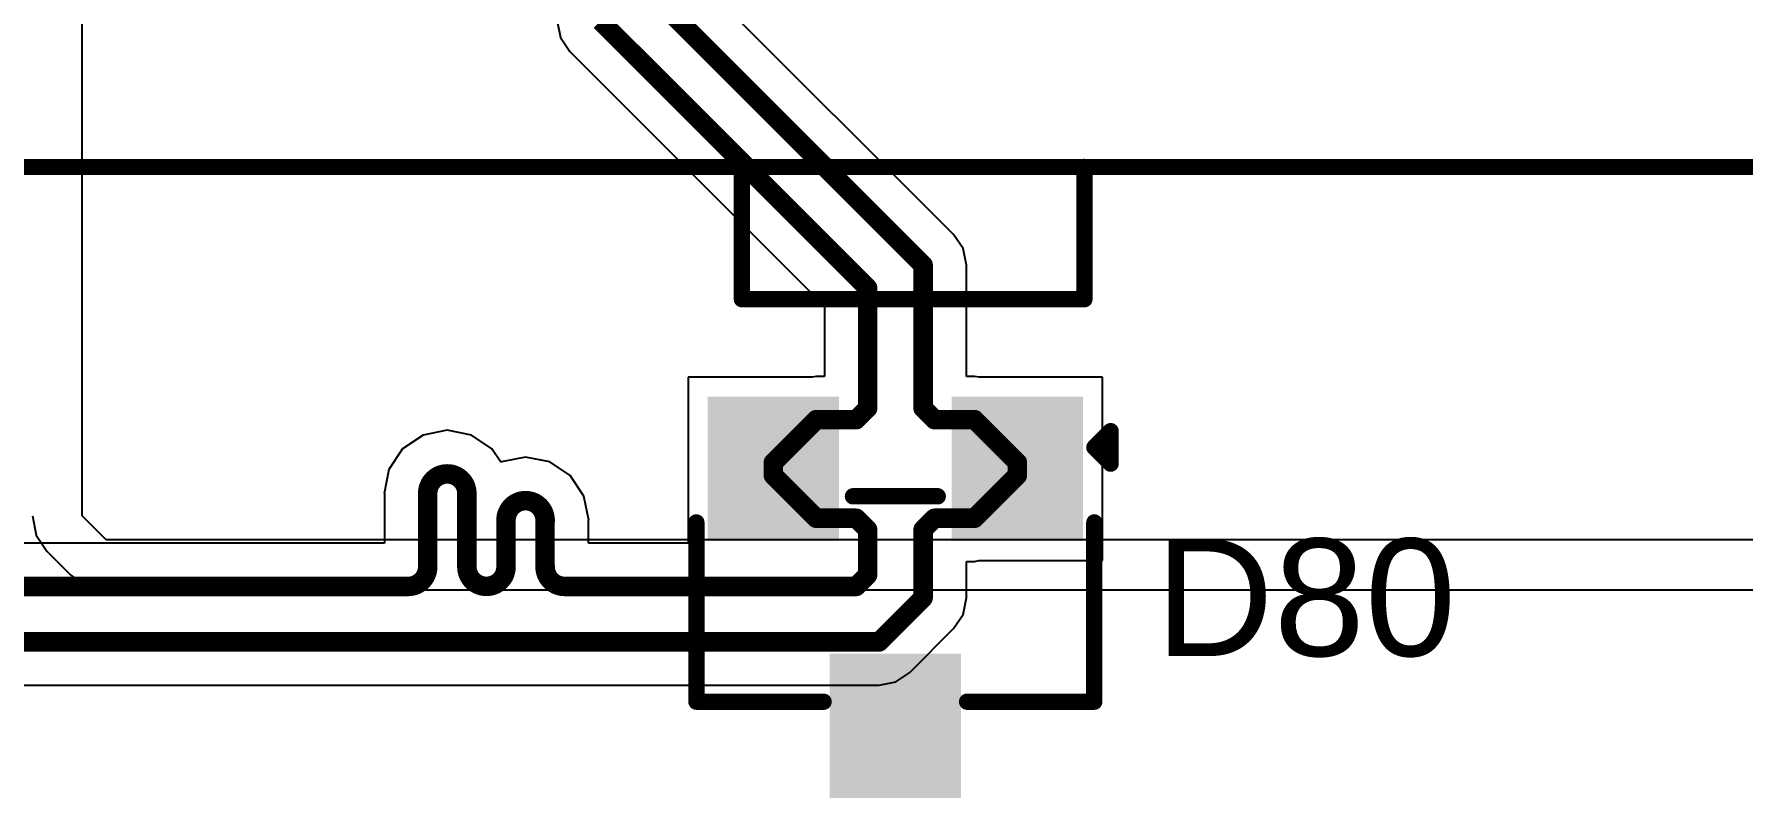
# Model space of a CAD drawing. Header units: inches. Extents: x 0 to 5379, y 0 to 5429.
# Drawn here: x 225.69 to 238.99, y 198.88 to 204.83 of the extents above; entities that cross this region are included whole.
import ezdxf

# ---------------------------------------------------------------- set-up
doc = ezdxf.new("R2010")
doc.units = ezdxf.units.IN
for name, color, linetype in [('SIG 01', 90, 'Continuous'), ('Top Layer', 1, 'Continuous'), ('Top Overlay', 2, 'Continuous'), ('Top Paste', 8, 'Continuous'), ('Top Solder', 216, 'Continuous')]:
    doc.layers.add(name, color=color, linetype=linetype)
doc.styles.add('Arial', font='', dxfattribs={"height": 0.2})
doc.styles.get('Arial').set_extended_font_data('Arial')

# ---------------------------------------------------------------- blocks, each defined once
blk = doc.blocks.new('1_770182_0_805')
at = {"layer": 'Top Overlay'}
for points in [[(-1.03, 8.015, 0.127, 0.127, 0), (-3.697, 8.015, 0.127, 0.127, 0)], [(-3.697, 8.015, 0.127, 0.127, 0), (-3.697, 6.985, 0.127, 0.127, 0)], [(-1.03, 8.015, 0.127, 0.127, 0), (-1.03, 6.985, 0.127, 0.127, 0)], [(-3.697, 6.985, 0.127, 0.127, 0), (-9.21, 6.985, 0.127, 0.127, 0)], [(-1.03, 6.985, 0.127, 0.127, 0), (-3.697, 6.985, 0.127, 0.127, 0)], [(4.76, 6.985, 0.127, 0.127, 0), (-1.03, 6.985, 0.127, 0.127, 0)]]:
    blk.add_lwpolyline(points, format="xyseb", dxfattribs=at)
for points in [[(-3.729, 8.015, 0.0635, 0.0635, 1), (-3.665, 8.015, 0.0635, 0.0635, 1)], [(-3.729, 8.015, 0.0635, 0.0635, 1), (-3.665, 8.015, 0.0635, 0.0635, 1)], [(-1.062, 8.015, 0.0635, 0.0635, 1), (-0.998, 8.015, 0.0635, 0.0635, 1)], [(-1.062, 8.015, 0.0635, 0.0635, 1), (-0.998, 8.015, 0.0635, 0.0635, 1)], [(-3.729, 6.985, 0.0635, 0.0635, 1), (-3.665, 6.985, 0.0635, 0.0635, 1)], [(-3.729, 6.985, 0.0635, 0.0635, 1), (-3.665, 6.985, 0.0635, 0.0635, 1)], [(-3.729, 6.985, 0.0635, 0.0635, 1), (-3.665, 6.985, 0.0635, 0.0635, 1)], [(-1.062, 6.985, 0.0635, 0.0635, 1), (-0.998, 6.985, 0.0635, 0.0635, 1)], [(-1.062, 6.985, 0.0635, 0.0635, 1), (-0.998, 6.985, 0.0635, 0.0635, 1)], [(-1.062, 6.985, 0.0635, 0.0635, 1), (-0.998, 6.985, 0.0635, 0.0635, 1)]]:
    blk.add_lwpolyline(points, format="xyseb", close=True, dxfattribs=at)
blk = doc.blocks.new('SOT_23_856')
at = {"layer": 'Top Layer'}
for points in [[(-0.41, 1.46), (0.41, 1.46), (0.41, 0.54), (-0.41, 0.54)], [(-1.36, -0.54), (-0.54, -0.54), (-0.54, -1.46), (-1.36, -1.46)], [(0.54, -0.54), (1.36, -0.54), (1.36, -1.46), (0.54, -1.46)]]:
    blk.add_hatch(color=1, dxfattribs=at).paths.add_polyline_path(points)
at = {"layer": 'Top Paste'}
for points in [[(-0.41, 1.46), (0.41, 1.46), (0.41, 0.54), (-0.41, 0.54)], [(-1.36, -0.54), (-0.54, -0.54), (-0.54, -1.46), (-1.36, -1.46)], [(0.54, -0.54), (1.36, -0.54), (1.36, -1.46), (0.54, -1.46)]]:
    blk.add_hatch(color=8, dxfattribs=at).paths.add_polyline_path(points)
at = {"layer": 'Top Solder'}
for points in [[(-0.512, 1.562), (0.512, 1.562), (0.512, 0.438), (-0.512, 0.438)], [(-1.462, -0.438), (-0.438, -0.438), (-0.438, -1.562), (-1.462, -1.562)], [(0.438, -0.438), (1.462, -0.438), (1.462, -1.562), (0.438, -1.562)]]:
    blk.add_hatch(color=216, dxfattribs=at).paths.add_polyline_path(points)
at = {"layer": 'Top Overlay'}
for points in [[(-1.549, 0.813, 0.127, 0.127, 0), (-1.549, -0.584, 0.127, 0.127, 0)], [(-0.559, 0.813, 0.127, 0.127, 0), (-1.549, 0.813, 0.127, 0.127, 0)], [(1.549, 0.813, 0.127, 0.127, 0), (0.559, 0.813, 0.127, 0.127, 0)], [(1.549, 0.813, 0.127, 0.127, 0), (1.549, -0.584, 0.127, 0.127, 0)], [(0.33, -0.787, 0.127, 0.127, 0), (-0.33, -0.787, 0.127, 0.127, 0)], [(-1.549, -1.168, 0.127, 0.127, 0), (-1.676, -1.041, 0.127, 0.127, 0)], [(-1.676, -1.041, 0.127, 0.127, 0), (-1.676, -1.295, 0.127, 0.127, 0)], [(-1.549, -1.168, 0.127, 0.127, 0), (-1.676, -1.295, 0.127, 0.127, 0)]]:
    blk.add_lwpolyline(points, format="xyseb", dxfattribs=at)
for points in [[(-1.581, 0.813, 0.0635, 0.0635, 1), (-1.518, 0.813, 0.0635, 0.0635, 1)], [(-1.581, 0.813, 0.0635, 0.0635, 1), (-1.518, 0.813, 0.0635, 0.0635, 1)], [(-0.591, 0.813, 0.0635, 0.0635, 1), (-0.527, 0.813, 0.0635, 0.0635, 1)], [(0.527, 0.813, 0.0635, 0.0635, 1), (0.591, 0.813, 0.0635, 0.0635, 1)], [(1.518, 0.813, 0.0635, 0.0635, 1), (1.581, 0.813, 0.0635, 0.0635, 1)], [(1.518, 0.813, 0.0635, 0.0635, 1), (1.581, 0.813, 0.0635, 0.0635, 1)], [(-1.581, -0.584, 0.0635, 0.0635, 1), (-1.518, -0.584, 0.0635, 0.0635, 1)], [(1.518, -0.584, 0.0635, 0.0635, 1), (1.581, -0.584, 0.0635, 0.0635, 1)], [(-0.362, -0.787, 0.0635, 0.0635, 1), (-0.298, -0.787, 0.0635, 0.0635, 1)], [(0.298, -0.787, 0.0635, 0.0635, 1), (0.362, -0.787, 0.0635, 0.0635, 1)], [(-1.708, -1.041, 0.0635, 0.0635, 1), (-1.645, -1.041, 0.0635, 0.0635, 1)], [(-1.708, -1.041, 0.0635, 0.0635, 1), (-1.645, -1.041, 0.0635, 0.0635, 1)], [(-1.581, -1.168, 0.0635, 0.0635, 1), (-1.518, -1.168, 0.0635, 0.0635, 1)], [(-1.581, -1.168, 0.0635, 0.0635, 1), (-1.518, -1.168, 0.0635, 0.0635, 1)], [(-1.708, -1.295, 0.0635, 0.0635, 1), (-1.645, -1.295, 0.0635, 0.0635, 1)], [(-1.708, -1.295, 0.0635, 0.0635, 1), (-1.645, -1.295, 0.0635, 0.0635, 1)]]:
    blk.add_lwpolyline(points, format="xyseb", close=True, dxfattribs=at)

msp = doc.modelspace()

# ---------------------------------------------------------------- linework, layer by layer
at = {"layer": 'SIG 01'}
for p, q in [((226.06, 201.076), (226.06, 205.8)), ((225.672, 201.076), (225.701, 200.927)), ((226.247, 200.889), (226.06, 201.076)), ((225.701, 200.927), (225.785, 200.801)), ((225.785, 200.801), (225.973, 200.614)), ((258.11, 200.889), (226.247, 200.889)), ((225.973, 200.614), (226.099, 200.53)), ((226.099, 200.53), (226.247, 200.5)), ((226.247, 200.5), (258.11, 200.5))]:
    msp.add_line(p, q, dxfattribs=at)
at = {"layer": 'Top Layer'}
for p, q in [((232.847, 203.268), (230.865, 205.249)), ((229.76, 204.931), (229.786, 204.802)), ((229.786, 204.802), (229.859, 204.693)), ((229.859, 204.693), (231.841, 202.711)), ((232.92, 203.158), (232.847, 203.268)), ((232.946, 203.03), (232.92, 203.158)), ((232.946, 202.162), (232.946, 203.03)), ((231.841, 202.711), (231.841, 202.162)), ((231.744, 202.156), (230.779, 202.156)), ((230.779, 202.156), (230.779, 200.864)), ((231.777, 202.162), (231.744, 202.156)), ((231.841, 202.162), (231.777, 202.162)), ((233.009, 202.162), (232.946, 202.162)), ((233.042, 202.156), (233.009, 202.162)), ((234.007, 202.156), (233.042, 202.156)), ((234.007, 200.728), (234.007, 202.156)), ((228.903, 201.743), (228.715, 201.705)), ((229.092, 201.705), (228.903, 201.743)), ((228.555, 201.599), (228.449, 201.439)), ((228.715, 201.705), (228.555, 201.599)), ((229.251, 201.599), (229.092, 201.705)), ((229.321, 201.495), (229.251, 201.599)), ((229.325, 201.498), (229.321, 201.495)), ((229.513, 201.535), (229.325, 201.498)), ((229.701, 201.498), (229.513, 201.535)), ((229.861, 201.391), (229.701, 201.498)), ((228.449, 201.439), (228.411, 201.251)), ((229.968, 201.231), (229.861, 201.391)), ((228.411, 201.251), (228.414, 201.251)), ((228.414, 201.251), (228.414, 200.864)), ((230.005, 201.043), (229.968, 201.231)), ((230.002, 200.864), (230.002, 201.043)), ((230.002, 201.043), (230.005, 201.043)), ((228.414, 200.864), (220.187, 200.864)), ((230.779, 200.864), (230.002, 200.864)), ((232.946, 200.438), (232.946, 200.722)), ((232.946, 200.722), (233.009, 200.722)), ((233.009, 200.722), (233.042, 200.728)), ((233.042, 200.728), (234.007, 200.728)), ((232.92, 200.309), (232.946, 200.438)), ((232.847, 200.2), (232.92, 200.309)), ((232.505, 199.857), (232.847, 200.2)), ((219.869, 199.759), (232.267, 199.759)), ((232.267, 199.759), (232.396, 199.784)), ((232.396, 199.784), (232.505, 199.857))]:
    msp.add_line(p, q, dxfattribs=at)
for points in [[(230.529, 205.11, 0.152, 0.152, 0), (232.609, 203.03, 0.152, 0.152, 0)], [(230.097, 204.931, 0.152, 0.152, 0), (232.177, 202.851, 0.152, 0.152, 0)], [(232.609, 201.915, 0.152, 0.152, 0), (232.609, 203.03, 0.152, 0.152, 0)], [(232.177, 201.915, 0.152, 0.152, 0), (232.177, 202.851, 0.152, 0.152, 0)], [(231.443, 201.492, 0.152, 0.152, 0), (231.777, 201.826, 0.152, 0.152, 0)], [(231.777, 201.826, 0.152, 0.152, 0), (232.088, 201.826, 0.152, 0.152, 0)], [(232.088, 201.826, 0.152, 0.152, 0), (232.177, 201.915, 0.152, 0.152, 0)], [(232.609, 201.915, 0.152, 0.152, 0), (232.698, 201.826, 0.152, 0.152, 0)], [(232.698, 201.826, 0.152, 0.152, 0), (233.009, 201.826, 0.152, 0.152, 0)], [(233.009, 201.826, 0.152, 0.152, 0), (233.343, 201.492, 0.152, 0.152, 0)], [(228.751, 201.251, 0.152, 0.152, -1), (229.056, 201.251, 0.152, 0.152, 0)], [(231.443, 201.442, 0.152, 0.152, 0), (231.443, 201.492, 0.152, 0.152, 0)], [(231.443, 201.392, 0.152, 0.152, 0), (231.443, 201.442, 0.152, 0.152, 0)], [(231.443, 201.392, 0.152, 0.152, 0), (231.777, 201.058, 0.152, 0.152, 0)], [(233.009, 201.058, 0.152, 0.152, 0), (233.343, 201.392, 0.152, 0.152, 0)], [(233.343, 201.442, 0.152, 0.152, 0), (233.343, 201.492, 0.152, 0.152, 0)], [(233.343, 201.392, 0.152, 0.152, 0), (233.343, 201.442, 0.152, 0.152, 0)], [(228.751, 200.68, 0.152, 0.152, 0), (228.751, 201.251, 0.152, 0.152, 0)], [(229.056, 200.68, 0.152, 0.152, 0), (229.056, 201.251, 0.152, 0.152, 0)], [(229.361, 201.043, 0.152, 0.152, -1), (229.665, 201.043, 0.152, 0.152, 0)], [(229.361, 200.68, 0.152, 0.152, 0), (229.361, 201.043, 0.152, 0.152, 0)], [(229.665, 200.68, 0.152, 0.152, 0), (229.665, 201.043, 0.152, 0.152, 0)], [(231.777, 201.058, 0.152, 0.152, 0), (232.088, 201.058, 0.152, 0.152, 0)], [(232.088, 201.058, 0.152, 0.152, 0), (232.177, 200.969, 0.152, 0.152, 0)], [(232.609, 200.969, 0.152, 0.152, 0), (232.698, 201.058, 0.152, 0.152, 0)], [(232.698, 201.058, 0.152, 0.152, 0), (233.009, 201.058, 0.152, 0.152, 0)], [(232.177, 200.616, 0.152, 0.152, 0), (232.177, 200.969, 0.152, 0.152, 0)], [(232.609, 200.438, 0.152, 0.152, 0), (232.609, 200.969, 0.152, 0.152, 0)], [(228.751, 200.68, 0.152, 0.152, -0.414214), (228.599, 200.527, 0.152, 0.152, 0)], [(229.361, 200.68, 0.152, 0.152, -1), (229.056, 200.68, 0.152, 0.152, 0)], [(229.818, 200.527, 0.152, 0.152, -0.414214), (229.665, 200.68, 0.152, 0.152, 0)], [(232.088, 200.527, 0.152, 0.152, 0), (232.177, 200.616, 0.152, 0.152, 0)], [(220.048, 200.527, 0.152, 0.152, 0), (228.522, 200.527, 0.152, 0.152, 0)], [(228.522, 200.527, 0.152, 0.152, 0), (228.599, 200.527, 0.152, 0.152, 0)], [(229.818, 200.527, 0.152, 0.152, 0), (230.522, 200.527, 0.152, 0.152, 0)], [(230.522, 200.527, 0.152, 0.152, 0), (232.088, 200.527, 0.152, 0.152, 0)], [(232.267, 200.095, 0.152, 0.152, 0), (232.609, 200.438, 0.152, 0.152, 0)], [(219.869, 200.095, 0.152, 0.152, 0), (232.267, 200.095, 0.152, 0.152, 0)]]:
    msp.add_lwpolyline(points, format="xyseb", dxfattribs=at)
for points in [[(232.571, 203.03, 0.0762, 0.0762, 1), (232.647, 203.03, 0.0762, 0.0762, 1)], [(232.571, 203.03, 0.0762, 0.0762, 1), (232.647, 203.03, 0.0762, 0.0762, 1)], [(232.139, 202.851, 0.0762, 0.0762, 1), (232.215, 202.851, 0.0762, 0.0762, 1)], [(232.139, 202.851, 0.0762, 0.0762, 1), (232.215, 202.851, 0.0762, 0.0762, 1)], [(231.739, 201.826, 0.0762, 0.0762, 1), (231.815, 201.826, 0.0762, 0.0762, 1)], [(231.739, 201.826, 0.0762, 0.0762, 1), (231.815, 201.826, 0.0762, 0.0762, 1)], [(232.05, 201.826, 0.0762, 0.0762, 1), (232.126, 201.826, 0.0762, 0.0762, 1)], [(232.05, 201.826, 0.0762, 0.0762, 1), (232.126, 201.826, 0.0762, 0.0762, 1)], [(232.139, 201.915, 0.0762, 0.0762, 1), (232.215, 201.915, 0.0762, 0.0762, 1)], [(232.139, 201.915, 0.0762, 0.0762, 1), (232.215, 201.915, 0.0762, 0.0762, 1)], [(232.571, 201.915, 0.0762, 0.0762, 1), (232.647, 201.915, 0.0762, 0.0762, 1)], [(232.571, 201.915, 0.0762, 0.0762, 1), (232.647, 201.915, 0.0762, 0.0762, 1)], [(232.66, 201.826, 0.0762, 0.0762, 1), (232.736, 201.826, 0.0762, 0.0762, 1)], [(232.66, 201.826, 0.0762, 0.0762, 1), (232.736, 201.826, 0.0762, 0.0762, 1)], [(232.971, 201.826, 0.0762, 0.0762, 1), (233.047, 201.826, 0.0762, 0.0762, 1)], [(232.971, 201.826, 0.0762, 0.0762, 1), (233.047, 201.826, 0.0762, 0.0762, 1)], [(231.405, 201.492, 0.0762, 0.0762, 1), (231.481, 201.492, 0.0762, 0.0762, 1)], [(231.405, 201.492, 0.0762, 0.0762, 1), (231.481, 201.492, 0.0762, 0.0762, 1)], [(231.405, 201.442, 0.0762, 0.0762, 1), (231.481, 201.442, 0.0762, 0.0762, 1)], [(231.405, 201.442, 0.0762, 0.0762, 1), (231.481, 201.442, 0.0762, 0.0762, 1)], [(231.405, 201.392, 0.0762, 0.0762, 1), (231.481, 201.392, 0.0762, 0.0762, 1)], [(231.405, 201.392, 0.0762, 0.0762, 1), (231.481, 201.392, 0.0762, 0.0762, 1)], [(233.305, 201.492, 0.0762, 0.0762, 1), (233.381, 201.492, 0.0762, 0.0762, 1)], [(233.305, 201.492, 0.0762, 0.0762, 1), (233.381, 201.492, 0.0762, 0.0762, 1)], [(233.305, 201.442, 0.0762, 0.0762, 1), (233.381, 201.442, 0.0762, 0.0762, 1)], [(233.305, 201.442, 0.0762, 0.0762, 1), (233.381, 201.442, 0.0762, 0.0762, 1)], [(233.305, 201.392, 0.0762, 0.0762, 1), (233.381, 201.392, 0.0762, 0.0762, 1)], [(233.305, 201.392, 0.0762, 0.0762, 1), (233.381, 201.392, 0.0762, 0.0762, 1)], [(228.713, 201.251, 0.0762, 0.0762, 1), (228.789, 201.251, 0.0762, 0.0762, 1)], [(228.713, 201.251, 0.0762, 0.0762, 1), (228.789, 201.251, 0.0762, 0.0762, 1)], [(229.018, 201.251, 0.0762, 0.0762, 1), (229.094, 201.251, 0.0762, 0.0762, 1)], [(229.018, 201.251, 0.0762, 0.0762, 1), (229.094, 201.251, 0.0762, 0.0762, 1)], [(229.323, 201.043, 0.0762, 0.0762, 1), (229.399, 201.043, 0.0762, 0.0762, 1)], [(229.323, 201.043, 0.0762, 0.0762, 1), (229.399, 201.043, 0.0762, 0.0762, 1)], [(229.627, 201.043, 0.0762, 0.0762, 1), (229.704, 201.043, 0.0762, 0.0762, 1)], [(229.627, 201.043, 0.0762, 0.0762, 1), (229.704, 201.043, 0.0762, 0.0762, 1)], [(231.739, 201.058, 0.0762, 0.0762, 1), (231.815, 201.058, 0.0762, 0.0762, 1)], [(231.739, 201.058, 0.0762, 0.0762, 1), (231.815, 201.058, 0.0762, 0.0762, 1)], [(232.05, 201.058, 0.0762, 0.0762, 1), (232.126, 201.058, 0.0762, 0.0762, 1)], [(232.05, 201.058, 0.0762, 0.0762, 1), (232.126, 201.058, 0.0762, 0.0762, 1)], [(232.66, 201.058, 0.0762, 0.0762, 1), (232.736, 201.058, 0.0762, 0.0762, 1)], [(232.66, 201.058, 0.0762, 0.0762, 1), (232.736, 201.058, 0.0762, 0.0762, 1)], [(232.971, 201.058, 0.0762, 0.0762, 1), (233.047, 201.058, 0.0762, 0.0762, 1)], [(232.971, 201.058, 0.0762, 0.0762, 1), (233.047, 201.058, 0.0762, 0.0762, 1)], [(232.139, 200.969, 0.0762, 0.0762, 1), (232.215, 200.969, 0.0762, 0.0762, 1)], [(232.139, 200.969, 0.0762, 0.0762, 1), (232.215, 200.969, 0.0762, 0.0762, 1)], [(232.571, 200.969, 0.0762, 0.0762, 1), (232.647, 200.969, 0.0762, 0.0762, 1)], [(232.571, 200.969, 0.0762, 0.0762, 1), (232.647, 200.969, 0.0762, 0.0762, 1)], [(228.713, 200.68, 0.0762, 0.0762, 1), (228.789, 200.68, 0.0762, 0.0762, 1)], [(228.713, 200.68, 0.0762, 0.0762, 1), (228.789, 200.68, 0.0762, 0.0762, 1)], [(229.018, 200.68, 0.0762, 0.0762, 1), (229.094, 200.68, 0.0762, 0.0762, 1)], [(229.018, 200.68, 0.0762, 0.0762, 1), (229.094, 200.68, 0.0762, 0.0762, 1)], [(229.323, 200.68, 0.0762, 0.0762, 1), (229.399, 200.68, 0.0762, 0.0762, 1)], [(229.323, 200.68, 0.0762, 0.0762, 1), (229.399, 200.68, 0.0762, 0.0762, 1)], [(229.627, 200.68, 0.0762, 0.0762, 1), (229.704, 200.68, 0.0762, 0.0762, 1)], [(229.627, 200.68, 0.0762, 0.0762, 1), (229.704, 200.68, 0.0762, 0.0762, 1)], [(232.139, 200.616, 0.0762, 0.0762, 1), (232.215, 200.616, 0.0762, 0.0762, 1)], [(232.139, 200.616, 0.0762, 0.0762, 1), (232.215, 200.616, 0.0762, 0.0762, 1)], [(228.484, 200.527, 0.0762, 0.0762, 1), (228.561, 200.527, 0.0762, 0.0762, 1)], [(228.484, 200.527, 0.0762, 0.0762, 1), (228.561, 200.527, 0.0762, 0.0762, 1)], [(228.561, 200.527, 0.0762, 0.0762, 1), (228.637, 200.527, 0.0762, 0.0762, 1)], [(228.561, 200.527, 0.0762, 0.0762, 1), (228.637, 200.527, 0.0762, 0.0762, 1)], [(229.78, 200.527, 0.0762, 0.0762, 1), (229.856, 200.527, 0.0762, 0.0762, 1)], [(229.78, 200.527, 0.0762, 0.0762, 1), (229.856, 200.527, 0.0762, 0.0762, 1)], [(230.484, 200.527, 0.0762, 0.0762, 1), (230.561, 200.527, 0.0762, 0.0762, 1)], [(230.484, 200.527, 0.0762, 0.0762, 1), (230.561, 200.527, 0.0762, 0.0762, 1)], [(232.05, 200.527, 0.0762, 0.0762, 1), (232.126, 200.527, 0.0762, 0.0762, 1)], [(232.05, 200.527, 0.0762, 0.0762, 1), (232.126, 200.527, 0.0762, 0.0762, 1)], [(232.571, 200.438, 0.0762, 0.0762, 1), (232.647, 200.438, 0.0762, 0.0762, 1)], [(232.571, 200.438, 0.0762, 0.0762, 1), (232.647, 200.438, 0.0762, 0.0762, 1)], [(232.229, 200.095, 0.0762, 0.0762, 1), (232.305, 200.095, 0.0762, 0.0762, 1)], [(232.229, 200.095, 0.0762, 0.0762, 1), (232.305, 200.095, 0.0762, 0.0762, 1)]]:
    msp.add_lwpolyline(points, format="xyseb", close=True, dxfattribs=at)

# ---------------------------------------------------------------- block references
at = {"rotation": 180}
for name, p in [('1_770182_0_805', (230.168, 210.779)), ('SOT_23_856', (232.393, 200.442))]:
    msp.add_blockref(name, p, dxfattribs=at)

# ---------------------------------------------------------------- texts
at = {"layer": 'Top Overlay', "style": 'Arial'}
msp.add_text('D80', height=0.9144, dxfattribs=at).set_placement((234.417, 199.985))

doc.saveas('drawing.dxf')
